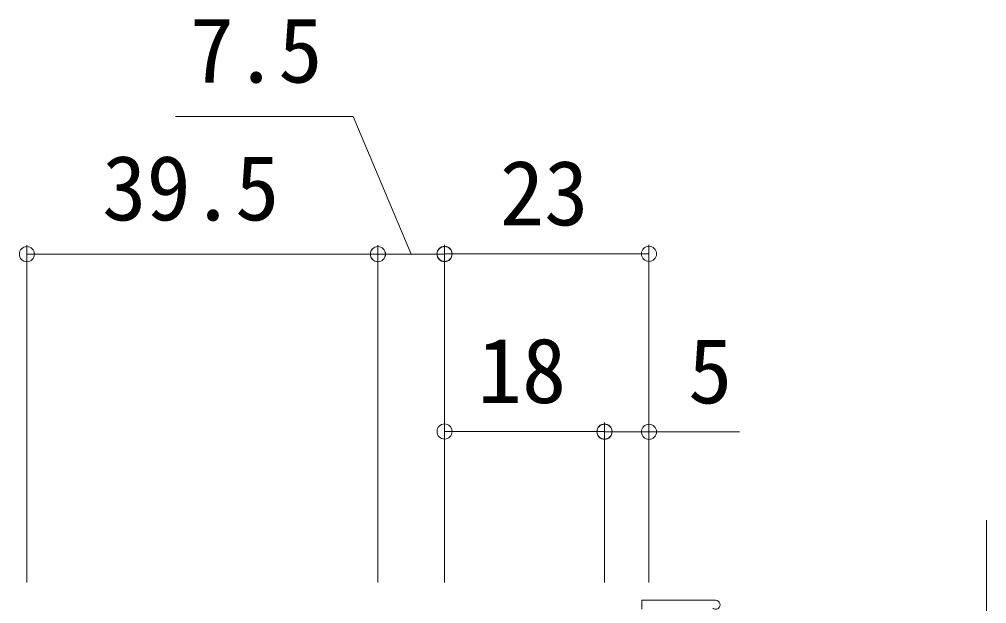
# Model space of a CAD drawing. Units: millimetres, scale not verified. Extents: x -1682 to -296, y -1188 to 1056.
# Drawn here: x -636.7 to -527.8, y -7.3 to 58.5 of the extents above; entities that cross this region are included whole.
import ezdxf
from ezdxf.enums import TextEntityAlignment as Align

# ---------------------------------------------------------------- set-up
doc = ezdxf.new("R2010")
doc.units = ezdxf.units.MM
doc.header["$LTSCALE"] = 4
for name, color, linetype, lineweight in [('0-3_YKK_11', 7, 'Continuous', 9), ('0-5_YKK_12', 2, 'Continuous', 9), ('0-7_YKK_D', 6, 'Continuous', 9)]:
    doc.layers.add(name, color=color, linetype=linetype, lineweight=lineweight)
doc.styles.add('ＭＳ ゴシック', font='')
doc.styles.get('ＭＳ ゴシック').set_extended_font_data('MS Gothic')

msp = doc.modelspace()

# ---------------------------------------------------------------- linework, layer by layer
at = {"layer": '0-3_YKK_11'}
for p, q in [((-566.611, -6.901), (-566.611, -7.9)), ((-558.311, -6.901), (-566.611, -6.901))]:
    msp.add_line(p, q, dxfattribs=at)
msp.add_arc((-558.311, -7.401), 0.5, 228.59039, 89.99997, dxfattribs=at)
at = {"layer": '0-5_YKK_12'}
msp.add_line((-527.812, 2.1), (-527.812, -92.9), dxfattribs=at)
at = {"layer": '0-7_YKK_D'}
for p, q in [((-599.097, 47.576), (-619.097, 47.577)), ((-592.559, 32.065), (-599.097, 47.576)), ((-635.81, -4.89), (-635.812, 33.064)), ((-596.31, -4.89), (-596.312, 33.065)), ((-596.31, -4.89), (-596.308, 33.065)), ((-588.811, -4.89), (-588.809, 33.103)), ((-588.811, -4.89), (-588.809, 33.065)), ((-565.811, -4.89), (-565.809, 33.101)), ((-635.812, 32.064), (-596.312, 32.065)), ((-588.809, 32.065), (-596.308, 32.065)), ((-565.809, 32.101), (-588.809, 32.103)), ((-588.811, -4.89), (-588.81, 13.103)), ((-570.811, -4.89), (-570.81, 13.101)), ((-570.811, -4.89), (-570.81, 13.064)), ((-565.811, -4.89), (-565.81, 13.064)), ((-570.81, 12.101), (-588.81, 12.103)), ((-570.81, 12.064), (-565.81, 12.064)), ((-565.81, 12.064), (-555.61, 12.064))]:
    msp.add_line(p, q, dxfattribs=at)
for centre in [(-635.812, 32.064), (-596.312, 32.065), (-596.308, 32.065), (-588.809, 32.103), (-588.809, 32.065), (-565.809, 32.101), (-588.81, 12.103), (-570.81, 12.101), (-570.81, 12.064), (-565.81, 12.064)]:
    msp.add_circle(centre, 0.85, dxfattribs=at)

# ---------------------------------------------------------------- texts
at = {"layer": '0-7_YKK_D', "color": 4, "style": 'ＭＳ ゴシック'}
for s, rotation, p in [('7.5', 359.997, (-617.496, 49.177)), ('39.5', 0.002, (-627.342, 33.664)), ('23', 359.997, (-582.589, 33.102)), ('18', 359.997, (-585.09, 13.102)), ('5', 359.997, (-561.41, 13.064))]:
    msp.add_text(s, height=7.331, rotation=rotation, dxfattribs=at).set_placement(p, align=Align.BOTTOM_LEFT)

doc.saveas('drawing.dxf')
